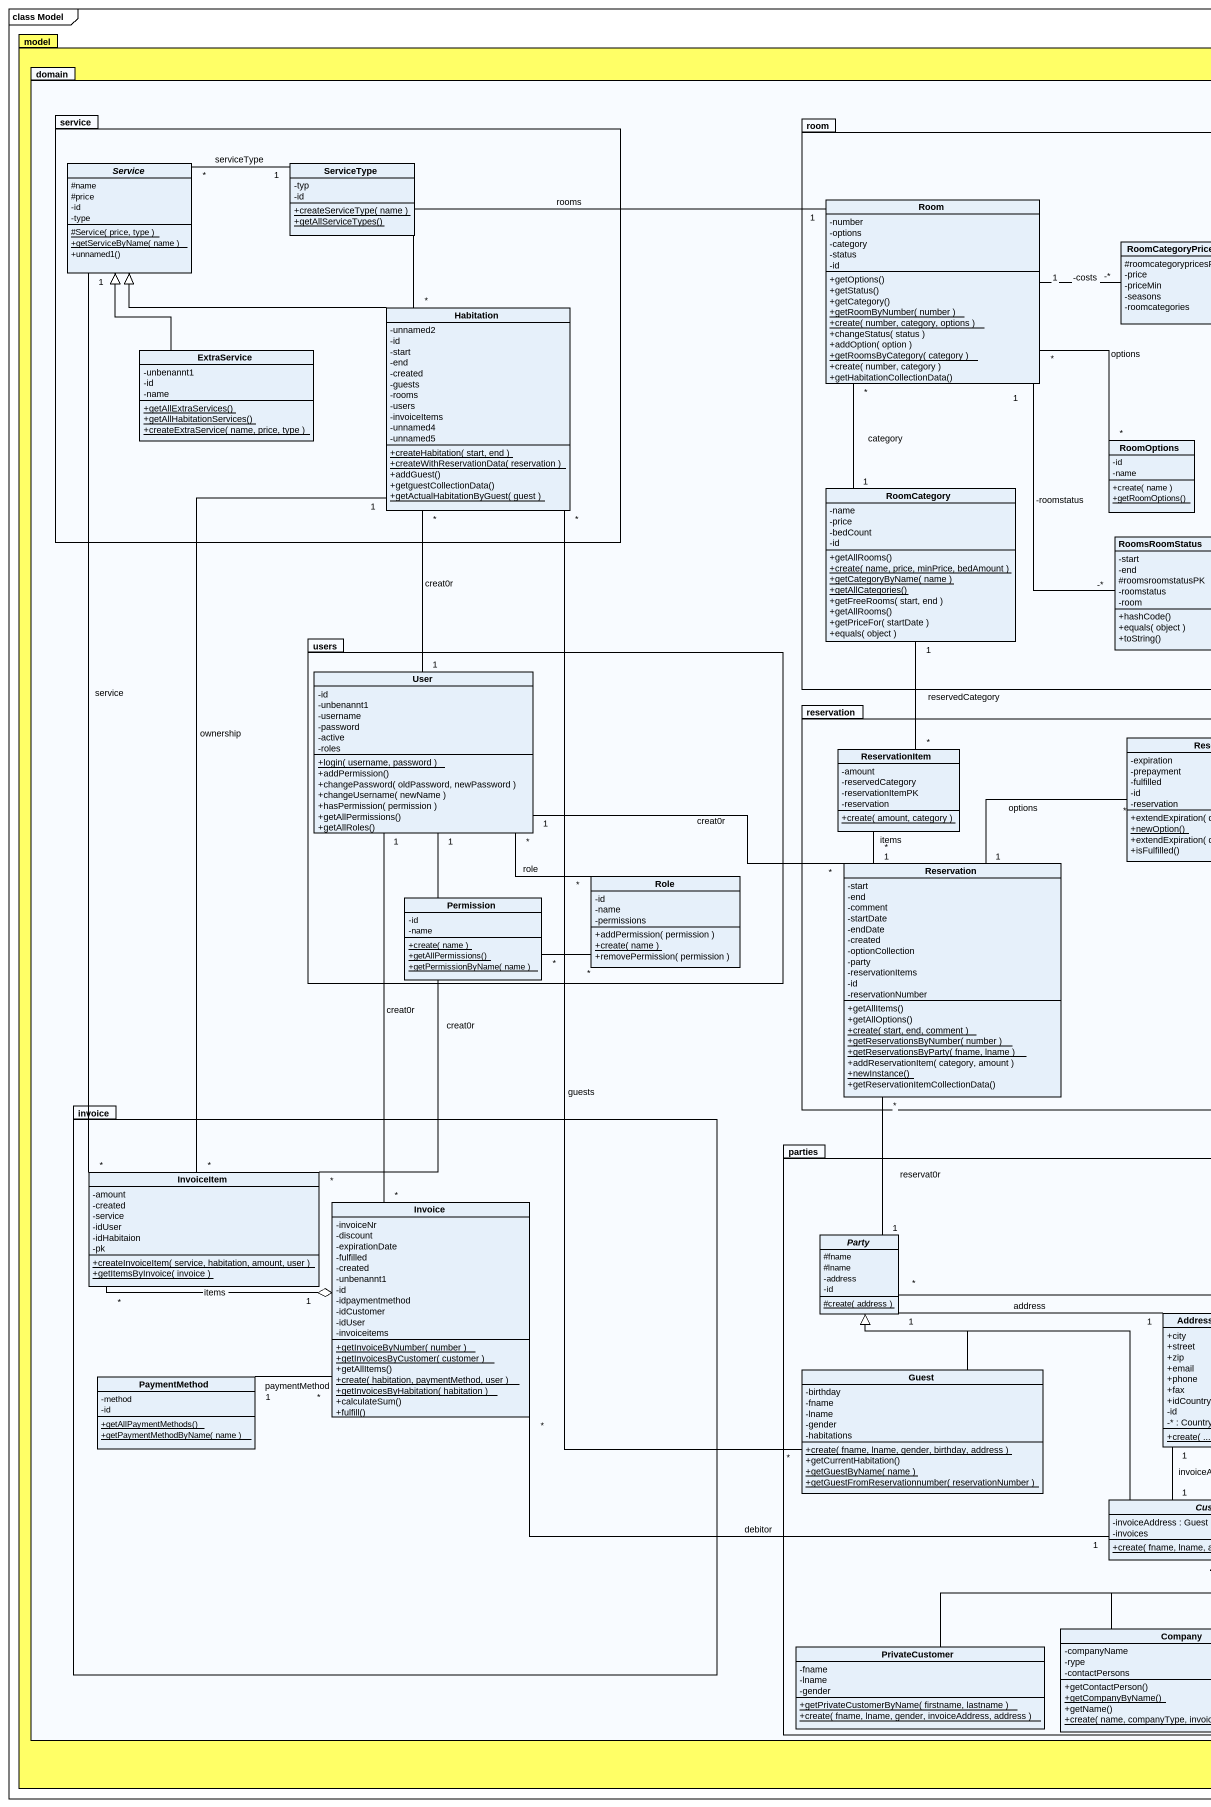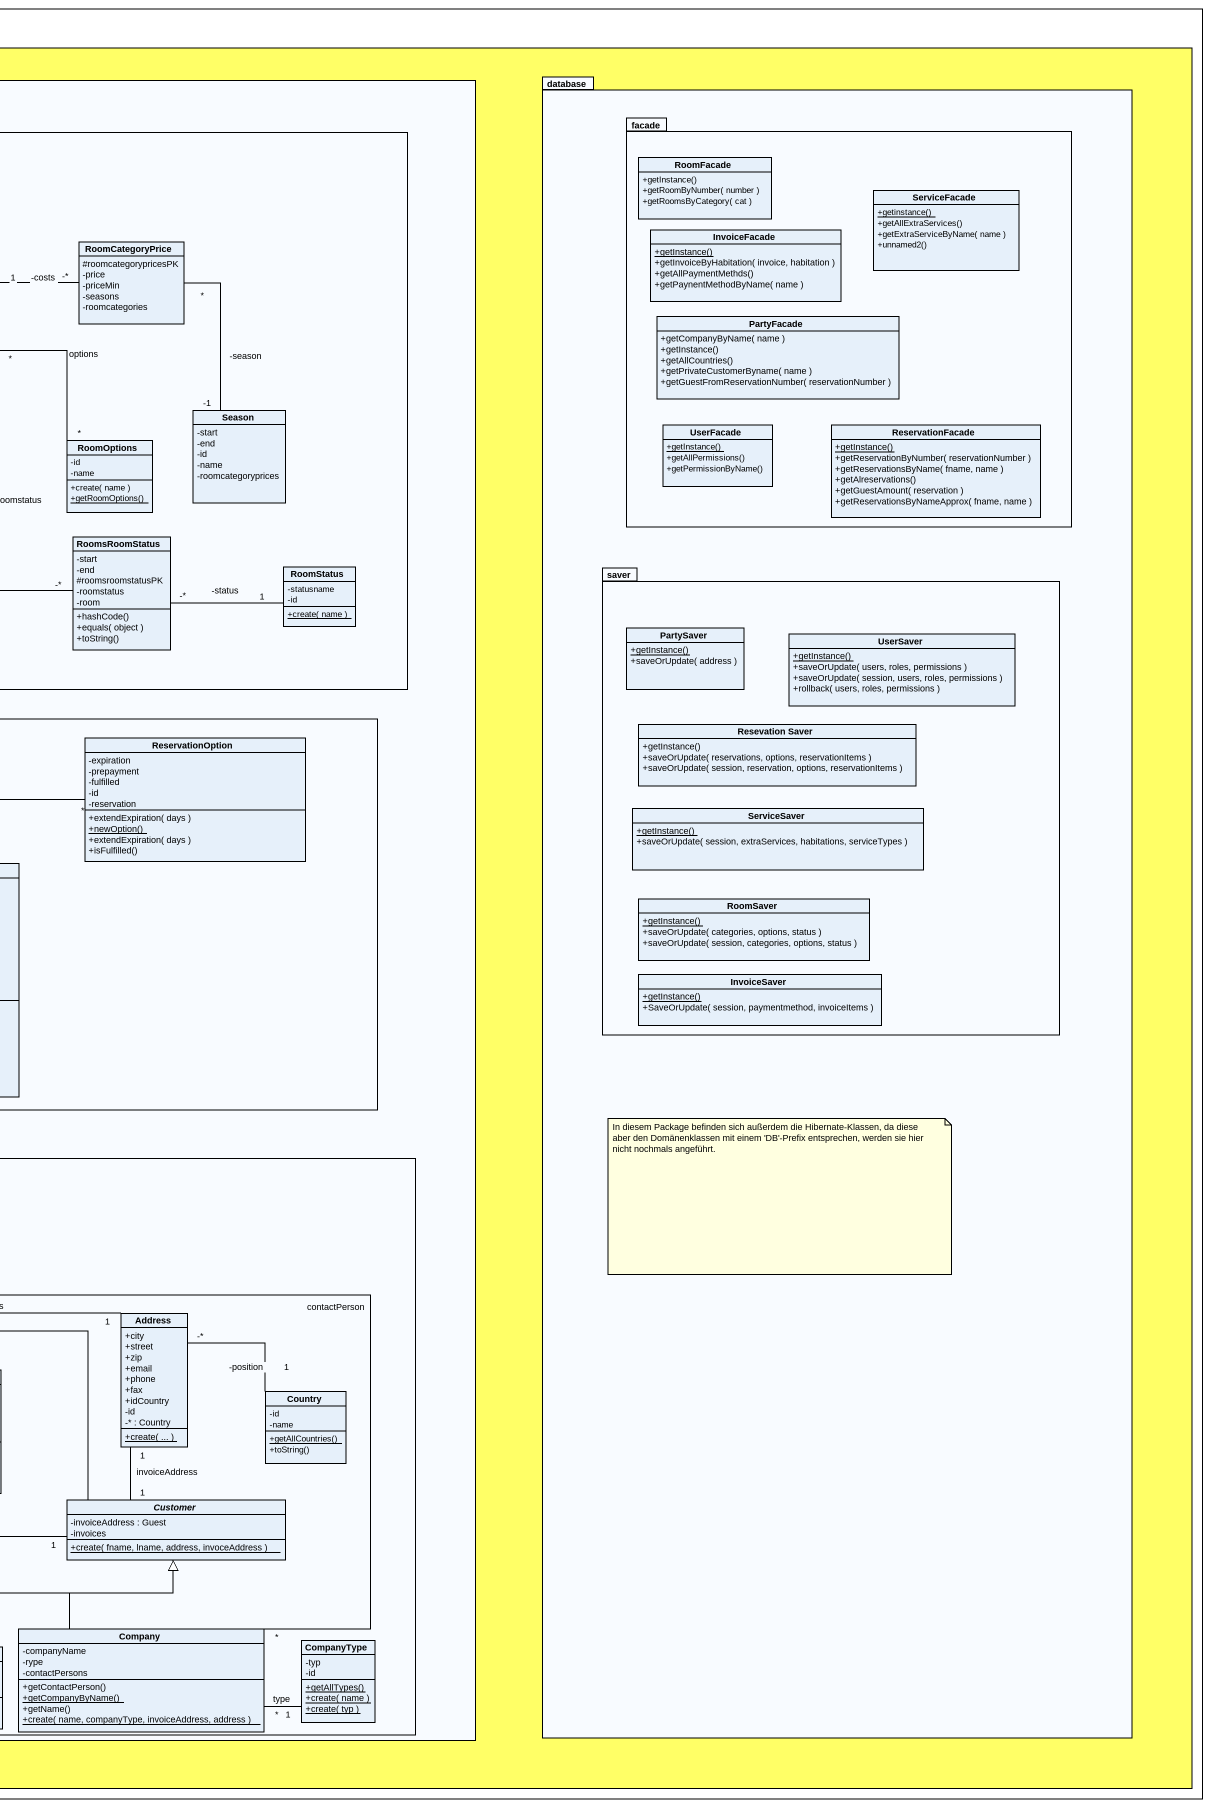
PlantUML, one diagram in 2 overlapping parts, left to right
@startuml
mainframe class Model
hide circle
hide empty members
skinparam classAttributeIconSize 0
package model #FFFF66 {
  package domain {
    package service {
      abstract class Service {
        #name
        #price
        -id
        -type
        {static} #Service( price, type )
        {static} +getServiceByName( name )
        +unnamed1()
      }
      class ServiceType {
        -typ
        -id
        {static} +createServiceType( name )
        {static} +getAllServiceTypes()
      }
      class Habitation {
        -unnamed2
        -id
        -start
        -end
        -created
        -guests
        -rooms
        -users
        -invoiceItems
        -unnamed4
        -unnamed5
        {static} +createHabitation( start, end )
        {static} +createWithReservationData( reservation )
        +addGuest()
        +getguestCollectionData()
        {static} +getActualHabitationByGuest( guest )
      }
      class ExtraService {
        -unbenannt1
        -id
        -name
        {static} +getAllExtraServices()
        {static} +getAllHabitationServices()
        {static} +createExtraService( name, price, type )
      }
    }
    package room {
      class Room {
        -number
        -options
        -category
        -status
        -id
        +getOptions()
        +getStatus()
        +getCategory()
        {static} +getRoomByNumber( number )
        {static} +create( number, category, options )
        +changeStatus( status )
        +addOption( option )
        {static} +getRoomsByCategory( category )
        +create( number, category )
        +getHabitationCollectionData()
      }
      class RoomCategoryPrice {
        #roomcategorypricesPK
        -price
        -priceMin
        -seasons
        -roomcategories
      }
      class Season {
        -start
        -end
        -id
        -name
        -roomcategoryprices
      }
      class RoomOptions {
        -id
        -name
        +create( name )
        {static} +getRoomOptions()
      }
      class RoomCategory {
        -name
        -price
        -bedCount
        -id
        +getAllRooms()
        {static} +create( name, price, minPrice, bedAmount )
        {static} +getCategoryByName( name )
        {static} +getAllCategories()
        +getFreeRooms( start, end )
        +getAllRooms()
        +getPriceFor( startDate )
        +equals( object )
      }
      class RoomsRoomStatus {
        -start
        -end
        #roomsroomstatusPK
        -roomstatus
        -room
        +hashCode()
        +equals( object )
        +toString()
      }
      class RoomStatus {
        -statusname
        -id
        {static} +create( name )
      }
    }
    package users {
      class User {
        -id
        -unbenannt1
        -username
        -password
        -active
        -roles
        {static} +login( username, password )
        +addPermission()
        +changePassword( oldPassword, newPassword )
        +changeUsername( newName )
        +hasPermission( permission )
        +getAllPermissions()
        +getAllRoles()
      }
      class Permission {
        -id
        -name
        {static} +create( name )
        {static} +getAllPermissions()
        {static} +getPermissionByName( name )
      }
      class Role {
        -id
        -name
        -permissions
        +addPermission( permission )
        {static} +create( name )
        +removePermission( permission )
      }
    }
    package reservation {
      class ReservationOption {
        -expiration
        -prepayment
        -fulfilled
        -id
        -reservation
        +extendExpiration( days )
        {static} +newOption()
        +extendExpiration( days )
        +isFulfilled()
      }
      class ReservationItem {
        -amount
        -reservedCategory
        -reservationItemPK
        -reservation
        {static} +create( amount, category )
      }
      class Reservation {
        -start
        -end
        -comment
        -startDate
        -endDate
        -created
        -optionCollection
        -party
        -reservationItems
        -id
        -reservationNumber
        +getAllItems()
        +getAllOptions()
        {static} +create( start, end, comment )
        {static} +getReservationsByNumber( number )
        {static} +getReservationsByParty( fname, lname )
        +addReservationItem( category, amount )
        {static} +newInstance()
        +getReservationItemCollectionData()
      }
    }
    package invoice {
      class InvoiceItem {
        -amount
        -created
        -service
        -idUser
        -idHabitaion
        -pk
        {static} +createInvoiceItem( service, habitation, amount, user )
        {static} +getItemsByInvoice( invoice )
      }
      class Invoice {
        -invoiceNr
        -discount
        -expirationDate
        -fulfilled
        -created
        -unbenannt1
        -id
        -idpaymentmethod
        -idCustomer
        -idUser
        -invoiceitems
        {static} +getInvoiceByNumber( number )
        {static} +getInvoicesByCustomer( customer )
        +getAllItems()
        {static} +create( habitation, paymentMethod, user )
        {static} +getInvoicesByHabitation( habitation )
        +calculateSum()
        +fulfill()
      }
      class PaymentMethod {
        -method
        -id
        {static} +getAllPaymentMethods()
        {static} +getPaymentMethodByName( name )
      }
    }
    package parties {
      abstract class Party {
        #fname
        #lname
        -address
        -id
        {static} #create( address )
      }
      class Address {
        +city
        +street
        +zip
        +email
        +phone
        +fax
        +idCountry
        -id
        -* : Country
        {static} +create( ... )
      }
      class Guest {
        -birthday
        -fname
        -lname
        -gender
        -habitations
        {static} +create( fname, lname, gender, birthday, address )
        +getCurrentHabitation()
        {static} +getGuestByName( name )
        {static} +getGuestFromReservationnumber( reservationNumber )
      }
      class Country {
        -id
        -name
        {static} +getAllCountries()
        +toString()
      }
      abstract class Customer {
        -invoiceAddress : Guest
        -invoices
        {static} +create( fname, lname, address, invoceAddress )
      }
      class Company {
        -companyName
        -rype
        -contactPersons
        +getContactPerson()
        {static} +getCompanyByName()
        +getName()
        {static} +create( name, companyType, invoiceAddress, address )
      }
      class PrivateCustomer {
        -fname
        -lname
        -gender
        {static} +getPrivateCustomerByName( firstname, lastname )
        {static} +create( fname, lname, gender, invoiceAddress, address )
      }
      class CompanyType {
        -typ
        -id
        {static} +getAllTypes()
        {static} +create( name )
        {static} +create( typ )
      }
    }
  }
  package "database" as database_ {
    package facade {
      class RoomFacade {
        +getInstance()
        +getRoomByNumber( number )
        +getRoomsByCategory( cat )
      }
      class ServiceFacade {
        {static} +getinstance()
        +getAllExtraServices()
        +getExtraServiceByName( name )
        +unnamed2()
      }
      class InvoiceFacade {
        {static} +getInstance()
        +getInvoiceByHabitation( invoice, habitation )
        +getAllPaymentMethds()
        +getPaynentMethodByName( name )
      }
      class PartyFacade {
        +getCompanyByName( name )
        +getInstance()
        +getAllCountries()
        +getPrivateCustomerByname( name )
        +getGuestFromReservationNumber( reservationNumber )
      }
      class UserFacade {
        {static} +getInstance()
        +getAllPermissions()
        +getPermissionByName()
      }
      class ReservationFacade {
        {static} +getInstance()
        +getReservationByNumber( reservationNumber )
        +getReservationsByName( fname, name )
        +getAlreservations()
        +getGuestAmount( reservation )
        +getReservationsByNameApprox( fname, name )
      }
    }
    package saver {
      class PartySaver {
        {static} +getInstance()
        +saveOrUpdate( address )
      }
      class UserSaver {
        {static} +getInstance()
        +saveOrUpdate( users, roles, permissions )
        +saveOrUpdate( session, users, roles, permissions )
        +rollback( users, roles, permissions )
      }
      class "Resevation Saver" as Resevation_Saver {
        +getInstance()
        +saveOrUpdate( reservations, options, reservationItems )
        +saveOrUpdate( session, reservation, options, reservationItems )
      }
      class ServiceSaver {
        {static} +getInstance()
        +saveOrUpdate( session, extraServices, habitations, serviceTypes )
      }
      class RoomSaver {
        {static} +getInstance()
        +saveOrUpdate( categories, options, status )
        +saveOrUpdate( session, categories, options, status )
      }
      class InvoiceSaver {
        {static} +getInstance()
        +SaveOrUpdate( session, paymentmethod, invoiceItems )
      }
    }
  }
}
Service "*" -right- "1" ServiceType : serviceType
Room "*" -- "*" RoomOptions : options
Room "*" -- "1" RoomCategory : category
RoomCategoryPrice "-*" -left- "-costs" Room : 1
RoomCategoryPrice "-season" -- "-1" Season : *
Habitation -left-|> Service
Habitation "*" -right- "1" Room : rooms
Habitation "*" -- "1" User : creat0r
Habitation "*" -- "*" Guest : guests
ExtraService -up-|> Service
RoomsRoomStatus "-roomstatus" -up- "-*" Room : 1
RoomsRoomStatus "-*" -right- "-status" RoomStatus : 1
User "*" -- "*" Role : role
User "1" -right- "*" Reservation : creat0r
User "1" -- "*" InvoiceItem : creat0r
User "1" -- "*" Invoice : creat0r
ReservationOption "*" -- "1" Reservation : options
ReservationItem "*" -up- "1" RoomCategory : reservedCategory
Role "*" -left- "*" Permission
Reservation "1" -up- "*" ReservationItem : items
Reservation "*" -- "1" Party : reservat0r
InvoiceItem "*" -up- "1" Service : service
InvoiceItem "*" -up- "1" Habitation : ownership
Invoice "1" o-left- "*" InvoiceItem : items
Invoice "*" -left- "1" PaymentMethod : paymentMethod
Address "1" -left- "1" Party : address
Address "1" -- "1" Customer : invoiceAddress
Guest -up-|> Party
Country "-position" -left- "-*" Address : 1
Customer "1" -left- "*" Invoice : debitor
Customer -up-|> Party
Company "*" -up- "*" Party : contactPerson
Company -up-|> Customer
Company "*" -right- "1" CompanyType : type
PrivateCustomer -right-|> Customer
note as N1
  In diesem Package befinden sich außerdem die Hibernate-Klassen, da diese aber den Domänenklassen mit einem 'DB'-Prefix entsprechen, werden sie hier nicht nochmals angeführt.
end note
@enduml
